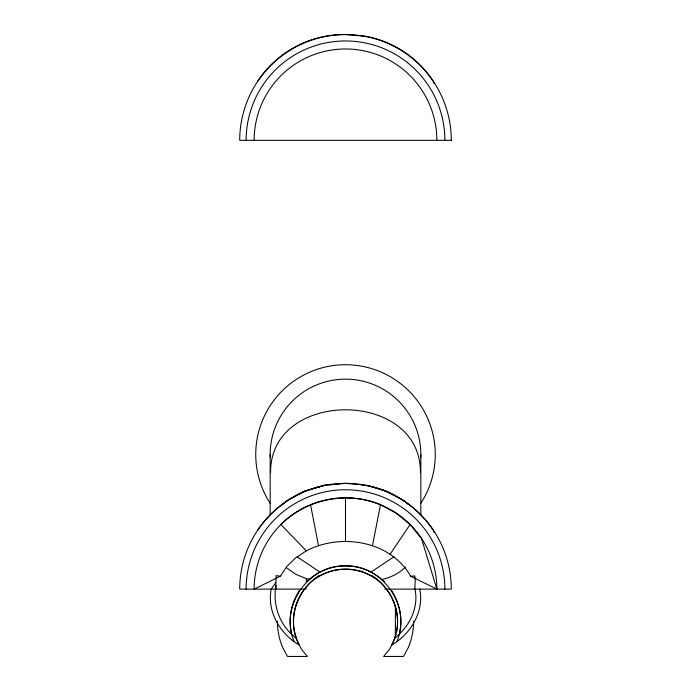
<?xml version="1.0" encoding="UTF-8"?>
<svg xmlns="http://www.w3.org/2000/svg" width="691" height="691" viewBox="0 0 691 691"><rect width="100%" height="100%" fill="white"/><g stroke="black" fill="none" stroke-linecap="round" stroke-linejoin="round"><path stroke-width="1.04" d="M419.765 589.129C424.378 611.544 410.635 634.252 391.443 645.213C405.038 621.442 394.544 590.252 372.319 575.75M396.781 641.706C411.983 607.268 383.082 564.694 345.5 565.886C307.918 564.694 279.017 607.268 294.219 641.706M420.439 472.765C421.242 388.817 269.758 388.817 270.561 472.765M372.492 545.665L380.465 504.724C347.02 490.895 306.502 498.954 280.9 524.529L306.32 550.874C340.698 532.744 390.622 540.759 410.653 576.199L436.859 589.129L421.467 538.375L410.1 524.529L396.254 513.163L380.465 504.724M436.859 589.129A91.359 91.359 0 0 0 345.5 497.77A91.359 91.359 0 0 0 254.141 589.129L280.347 576.199L286.86 566.439L295.636 557.887L306.32 550.874M390.026 554.381L410.1 524.529M280.347 576.199L276.132 575.629L275.847 582.582L271.235 589.129C266.622 611.544 280.365 634.252 299.557 645.213C285.962 621.442 296.456 590.252 318.681 575.75M283.37 503.989L286.566 500.871L304.852 491.094L324.753 485.177L330.799 484.693M257.544 530.36C269.032 513.525 284.873 500.111 303.496 491.845M405.444 567C399.096 573.487 390.38 577.719 381.527 579.559M394.501 638.251L395.364 637.681C409.582 626.262 418.971 607.51 414.963 589.129C414.617 584.75 415.74 580.319 414.868 575.974L410.653 576.199M370.73 572.278L393.801 556.86M303.651 491.802L306.32 490.688M302.166 492.588L304.869 491.12L320.304 486.55M316.556 577.875C333.718 566.421 357.282 566.421 374.444 577.875M293.64 497.088L295.636 496.034M322.092 486.015L324.77 485.212L316.668 487.656M360.201 571.474L362.041 571.077M329.944 484.719L332.017 484.538M337.199 484.08L339.272 483.89M329.754 484.78L345.5 483.346L362.093 484.806M276.331 589.129L306.32 589.129M384.68 589.129L414.669 589.129M414.963 589.129L451.283 589.129A105.783 105.783 0 0 0 345.5 483.346A105.783 105.783 0 0 0 239.717 589.129L276.037 589.129L275.847 582.582M361.41 484.745C390.674 488.356 417.044 506.106 433.456 530.36L434.086 532.424M286.86 568.011L295.636 574.23L306.32 578.626L309.793 579.3M366.221 485.22L384.429 490.601M383.047 490.213L386.122 491.137L394.449 495.542M395.364 496.034L397.36 497.088M387.349 491.793L404.434 500.871L407.63 504.041M275.959 585.588C272.401 605.048 279.665 625.536 295.636 637.681L296.499 638.251M297.199 556.86L320.27 572.278M434.086 83.628L433.456 81.564A108.815 105.783 -61.9 0 0 366.247 36.381L345.5 34.55A108.815 105.783 61.9 0 0 257.544 81.564M310.535 504.724L318.508 545.665M420.836 454.497L420.836 514.778M395.364 606.992L395.364 637.681M345.5 497.77L345.5 541.364M306.32 578.626L306.32 582.185M295.636 635.383L295.636 637.681M270.164 454.497L270.164 514.691M413.624 621.192A68.124 68.124 0 0 1 408.433 647.26L403.518 656.45L383.626 656.45L388.817 650.127A52.093 52.093 0 0 0 395.908 634.338M277.376 621.192A68.124 68.124 0 0 0 282.567 647.26L287.482 656.45L307.374 656.45L302.183 650.127A52.093 52.093 0 0 1 335.334 570.092A52.093 52.093 0 0 1 396.591 631.349M270.302 503.497A89.761 89.761 0 0 1 286.575 386.779A89.761 89.761 0 0 1 404.425 386.779A89.761 89.761 0 0 1 420.698 503.497M270.233 457.649A75.336 75.336 0 0 1 345.5 379.16A75.336 75.336 0 0 1 420.767 457.649M391.477 590.468A55.297 55.297 0 0 1 399.735 631.98M291.265 631.98A55.297 55.297 0 0 1 299.523 590.468M306.398 582.09A55.297 55.297 0 0 1 384.602 582.09M246.126 140.333A99.374 99.374 0 0 1 345.5 40.959A99.374 99.374 0 0 1 444.874 140.333M254.141 140.333A91.359 91.359 0 0 1 345.5 48.975A91.359 91.359 0 0 1 436.859 140.333M246.126 589.129A99.374 99.374 0 0 1 345.5 489.755A99.374 99.374 0 0 1 444.874 589.129M451.283 140.333L239.717 140.333A105.783 105.783 0 0 1 345.5 34.55A105.783 105.783 0 0 1 451.283 140.333"/></g></svg>
